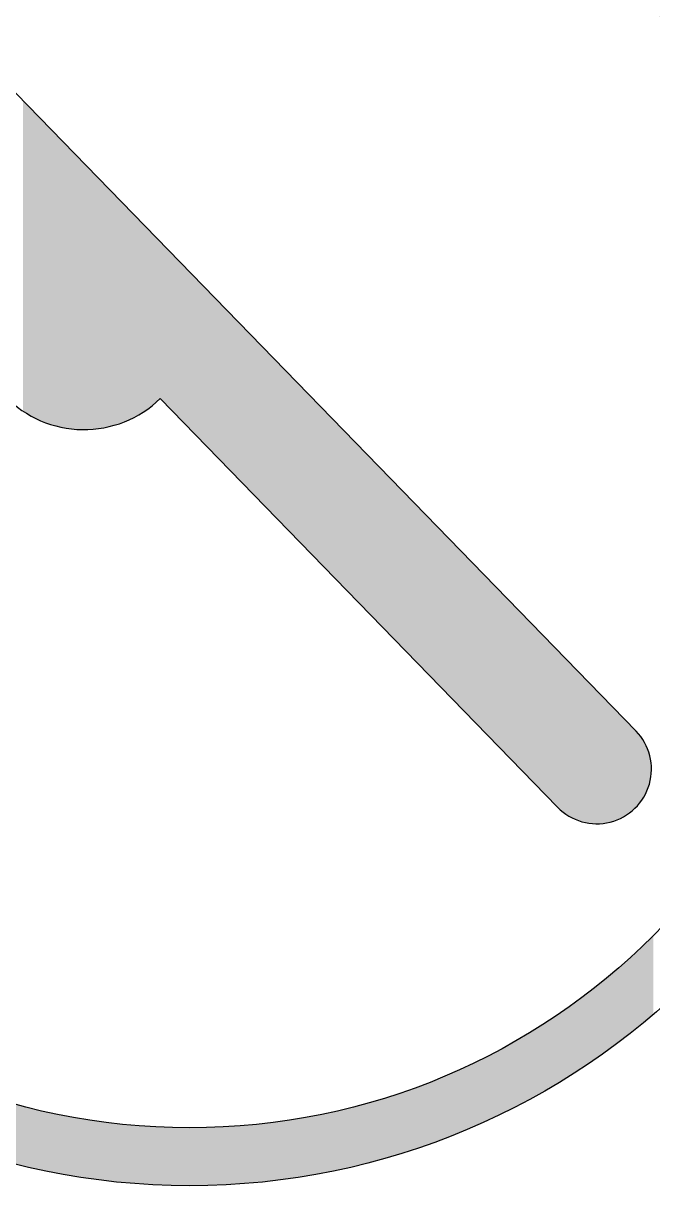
# Model space of a CAD drawing. Extents: x 39521 to 39941, y -9225 to -8631.
# Drawn here: x 39684.493 to 39685.145, y -9078.612 to -9077.386 of the extents above; entities that cross this region are included whole.
import ezdxf

# ---------------------------------------------------------------- set-up
doc = ezdxf.new("R2010")
doc.units = 0
doc.header["$LTSCALE"] = 7
doc.header["$MEASUREMENT"] = 0
doc.layers.add('D', color=2, linetype='CONTINUOUS')
doc.layers.add('DWG', color=7, linetype='CONTINUOUS')

msp = doc.modelspace()

# ---------------------------------------------------------------- linework, layer by layer
at = {"layer": 'D'}
msp.add_lwpolyline([(39684.4481, -9077.4214, 0.999975), (39684.2855, -9077.5795), (39684.4738, -9077.7731, 0.414214), (39684.6342, -9077.7753), (39685.0464, -9078.199, 1), (39685.1277, -9078.12), (39684.4481, -9077.4214)], format="xyb", dxfattribs=at)
for radius in [0.74, 0.68]:
    msp.add_circle((39684.6647, -9077.8515), radius, dxfattribs=at)
for points in [[(39684.494, -9077.7896), (39684.4918, -9077.4663), (39684.494, -9077.4686)], [(39684.4918, -9077.7881), (39684.4918, -9077.4663), (39684.494, -9077.7896)], [(39684.4964, -9077.791), (39684.494, -9077.4686), (39684.4964, -9077.471)], [(39684.494, -9077.7896), (39684.494, -9077.4686), (39684.4964, -9077.791)], [(39684.4987, -9077.7924), (39684.4964, -9077.471), (39684.4987, -9077.4735)], [(39684.4964, -9077.791), (39684.4964, -9077.471), (39684.4987, -9077.7924)], [(39684.5011, -9077.7938), (39684.4987, -9077.4735), (39684.5011, -9077.4759)], [(39684.4987, -9077.7924), (39684.4987, -9077.4735), (39684.5011, -9077.7938)], [(39684.5036, -9077.795), (39684.5011, -9077.4759), (39684.5036, -9077.4785)], [(39684.5011, -9077.7938), (39684.5011, -9077.4759), (39684.5036, -9077.795)], [(39684.5061, -9077.7963), (39684.5036, -9077.4785), (39684.5061, -9077.481)], [(39684.5036, -9077.795), (39684.5036, -9077.4785), (39684.5061, -9077.7963)], [(39684.5086, -9077.7975), (39684.5061, -9077.481), (39684.5086, -9077.4836)], [(39684.5061, -9077.7963), (39684.5061, -9077.481), (39684.5086, -9077.7975)], [(39684.5112, -9077.7986), (39684.5086, -9077.4836), (39684.5112, -9077.4863)], [(39684.5086, -9077.7975), (39684.5086, -9077.4836), (39684.5112, -9077.7986)], [(39684.5139, -9077.7997), (39684.5112, -9077.4863), (39684.5139, -9077.489)], [(39684.5112, -9077.7986), (39684.5112, -9077.4863), (39684.5139, -9077.7997)], [(39684.5165, -9077.8007), (39684.5139, -9077.489), (39684.5165, -9077.4917)], [(39684.5139, -9077.7997), (39684.5139, -9077.489), (39684.5165, -9077.8007)], [(39684.5192, -9077.8016), (39684.5165, -9077.4917), (39684.5192, -9077.4945)], [(39684.5165, -9077.8007), (39684.5165, -9077.4917), (39684.5192, -9077.8016)], [(39684.522, -9077.8025), (39684.5192, -9077.4945), (39684.522, -9077.4973)], [(39684.5192, -9077.8016), (39684.5192, -9077.4945), (39684.522, -9077.8025)], [(39684.5247, -9077.8033), (39684.522, -9077.4973), (39684.5247, -9077.5002)], [(39684.522, -9077.8025), (39684.522, -9077.4973), (39684.5247, -9077.8033)], [(39684.5275, -9077.804), (39684.5247, -9077.5002), (39684.5275, -9077.5031)], [(39684.5247, -9077.8033), (39684.5247, -9077.5002), (39684.5275, -9077.804)], [(39684.5303, -9077.8047), (39684.5275, -9077.5031), (39684.5303, -9077.506)], [(39684.5275, -9077.804), (39684.5275, -9077.5031), (39684.5303, -9077.8047)], [(39684.5332, -9077.8053), (39684.5303, -9077.506), (39684.5332, -9077.5089)], [(39684.5303, -9077.8047), (39684.5303, -9077.506), (39684.5332, -9077.8053)], [(39684.5361, -9077.8058), (39684.5332, -9077.5089), (39684.5361, -9077.5118)], [(39684.5332, -9077.8053), (39684.5332, -9077.5089), (39684.5361, -9077.8058)], [(39684.5389, -9077.8063), (39684.5361, -9077.5118), (39684.5389, -9077.5148)], [(39684.5361, -9077.8058), (39684.5361, -9077.5118), (39684.5389, -9077.8063)], [(39684.5418, -9077.8066), (39684.5389, -9077.5148), (39684.5418, -9077.5178)], [(39684.5389, -9077.8063), (39684.5389, -9077.5148), (39684.5418, -9077.8066)], [(39684.5448, -9077.807), (39684.5418, -9077.5178), (39684.5448, -9077.5208)], [(39684.5418, -9077.8066), (39684.5418, -9077.5178), (39684.5448, -9077.807)], [(39684.5477, -9077.8072), (39684.5448, -9077.5208), (39684.5477, -9077.5238)], [(39684.5448, -9077.807), (39684.5448, -9077.5208), (39684.5477, -9077.8072)], [(39684.5506, -9077.8073), (39684.5477, -9077.5238), (39684.5506, -9077.5268)], [(39684.5477, -9077.8072), (39684.5477, -9077.5238), (39684.5506, -9077.8073)], [(39684.5535, -9077.8074), (39684.5506, -9077.5268), (39684.5535, -9077.5298)], [(39684.5506, -9077.8073), (39684.5506, -9077.5268), (39684.5535, -9077.8074)], [(39684.5565, -9077.8074), (39684.5535, -9077.5298), (39684.5565, -9077.5328)], [(39684.5535, -9077.8074), (39684.5535, -9077.5298), (39684.5565, -9077.8074)], [(39684.5594, -9077.8073), (39684.5565, -9077.5328), (39684.5594, -9077.5358)], [(39684.5565, -9077.8074), (39684.5565, -9077.5328), (39684.5594, -9077.8073)], [(39684.5623, -9077.8072), (39684.5594, -9077.5358), (39684.5623, -9077.5388)], [(39684.5594, -9077.8073), (39684.5594, -9077.5358), (39684.5623, -9077.8072)], [(39684.5653, -9077.807), (39684.5623, -9077.5388), (39684.5653, -9077.5418)], [(39684.5623, -9077.8072), (39684.5623, -9077.5388), (39684.5653, -9077.807)], [(39684.5682, -9077.8067), (39684.5653, -9077.5418), (39684.5682, -9077.5448)], [(39684.5653, -9077.807), (39684.5653, -9077.5418), (39684.5682, -9077.8067)], [(39684.5711, -9077.8063), (39684.5682, -9077.5448), (39684.5711, -9077.5478)], [(39684.5682, -9077.8067), (39684.5682, -9077.5448), (39684.5711, -9077.8063)], [(39684.574, -9077.8058), (39684.5711, -9077.5478), (39684.574, -9077.5508)], [(39684.5711, -9077.8063), (39684.5711, -9077.5478), (39684.574, -9077.8058)], [(39684.5768, -9077.8053), (39684.574, -9077.5508), (39684.5768, -9077.5537)], [(39684.574, -9077.8058), (39684.574, -9077.5508), (39684.5768, -9077.8053)], [(39684.5797, -9077.8047), (39684.5768, -9077.5537), (39684.5797, -9077.5566)], [(39684.5768, -9077.8053), (39684.5768, -9077.5537), (39684.5797, -9077.8047)], [(39684.5825, -9077.8041), (39684.5797, -9077.5566), (39684.5825, -9077.5595)], [(39684.5797, -9077.8047), (39684.5797, -9077.5566), (39684.5825, -9077.8041)], [(39684.5853, -9077.8033), (39684.5825, -9077.5595), (39684.5853, -9077.5624)], [(39684.5825, -9077.8041), (39684.5825, -9077.5595), (39684.5853, -9077.8033)], [(39684.588, -9077.8025), (39684.5853, -9077.5624), (39684.588, -9077.5652)], [(39684.5853, -9077.8033), (39684.5853, -9077.5624), (39684.588, -9077.8025)], [(39684.5907, -9077.8017), (39684.588, -9077.5652), (39684.5907, -9077.568)], [(39684.588, -9077.8025), (39684.588, -9077.5652), (39684.5907, -9077.8017)], [(39684.5934, -9077.8007), (39684.5907, -9077.568), (39684.5934, -9077.5708)], [(39684.5907, -9077.8017), (39684.5907, -9077.568), (39684.5934, -9077.8007)], [(39684.5961, -9077.7998), (39684.5934, -9077.5708), (39684.5961, -9077.5735)], [(39684.5934, -9077.8007), (39684.5934, -9077.5708), (39684.5961, -9077.7998)], [(39684.5987, -9077.7987), (39684.5961, -9077.5735), (39684.5987, -9077.5762)], [(39684.5961, -9077.7998), (39684.5961, -9077.5735), (39684.5987, -9077.7987)], [(39684.6013, -9077.7976), (39684.5987, -9077.5762), (39684.6013, -9077.5789)], [(39684.5987, -9077.7987), (39684.5987, -9077.5762), (39684.6013, -9077.7976)], [(39684.6038, -9077.7964), (39684.6013, -9077.5789), (39684.6038, -9077.5815)], [(39684.6013, -9077.7976), (39684.6013, -9077.5789), (39684.6038, -9077.7964)], [(39684.6063, -9077.7952), (39684.6038, -9077.5815), (39684.6063, -9077.584)], [(39684.6038, -9077.7964), (39684.6038, -9077.5815), (39684.6063, -9077.7952)], [(39684.6088, -9077.7939), (39684.6063, -9077.584), (39684.6088, -9077.5866)], [(39684.6063, -9077.7952), (39684.6063, -9077.584), (39684.6088, -9077.7939)], [(39684.6112, -9077.7926), (39684.6088, -9077.5866), (39684.6112, -9077.589)], [(39684.6088, -9077.7939), (39684.6088, -9077.5866), (39684.6112, -9077.7926)], [(39684.6135, -9077.7912), (39684.6112, -9077.589), (39684.6135, -9077.5914)], [(39684.6112, -9077.7926), (39684.6112, -9077.589), (39684.6135, -9077.7912)], [(39684.6158, -9077.7898), (39684.6135, -9077.5914), (39684.6158, -9077.5938)], [(39684.6135, -9077.7912), (39684.6135, -9077.5914), (39684.6158, -9077.7898)], [(39684.6181, -9077.7883), (39684.6158, -9077.5938), (39684.6181, -9077.5961)], [(39684.6158, -9077.7898), (39684.6158, -9077.5938), (39684.6181, -9077.7883)], [(39684.6203, -9077.7868), (39684.6181, -9077.5961), (39684.6203, -9077.5984)], [(39684.6181, -9077.7883), (39684.6181, -9077.5961), (39684.6203, -9077.7868)], [(39684.6224, -9077.7853), (39684.6203, -9077.5984), (39684.6224, -9077.6006)], [(39684.6203, -9077.7868), (39684.6203, -9077.5984), (39684.6224, -9077.7853)], [(39684.6245, -9077.7837), (39684.6224, -9077.6006), (39684.6245, -9077.6027)], [(39684.6224, -9077.7853), (39684.6224, -9077.6006), (39684.6245, -9077.7837)], [(39684.6266, -9077.7821), (39684.6245, -9077.6027), (39684.6266, -9077.6048)], [(39684.6245, -9077.7837), (39684.6245, -9077.6027), (39684.6266, -9077.7821)], [(39684.6285, -9077.7804), (39684.6266, -9077.6048), (39684.6285, -9077.6069)], [(39684.6266, -9077.7821), (39684.6266, -9077.6048), (39684.6285, -9077.7804)], [(39684.6305, -9077.7787), (39684.6285, -9077.6069), (39684.6305, -9077.6089)], [(39684.6285, -9077.7804), (39684.6285, -9077.6069), (39684.6305, -9077.7787)], [(39684.6324, -9077.777), (39684.6305, -9077.6089), (39684.6324, -9077.6108)], [(39684.6305, -9077.7787), (39684.6305, -9077.6089), (39684.6324, -9077.777)], [(39684.6342, -9077.7753), (39684.6324, -9077.6108), (39684.6342, -9077.6127)], [(39684.6324, -9077.777), (39684.6324, -9077.6108), (39684.6342, -9077.7753)], [(39685.0464, -9078.199), (39684.6342, -9077.6127), (39685.0464, -9078.0364)], [(39684.6342, -9077.7753), (39684.6342, -9077.6127), (39685.0464, -9078.199)], [(39685.0473, -9078.1999), (39685.0464, -9078.0364), (39685.0473, -9078.0373)], [(39685.0464, -9078.199), (39685.0464, -9078.0364), (39685.0473, -9078.1999)], [(39685.0482, -9078.2008), (39685.0473, -9078.0373), (39685.0482, -9078.0383)], [(39685.0473, -9078.1999), (39685.0473, -9078.0373), (39685.0482, -9078.2008)], [(39685.0492, -9078.2017), (39685.0482, -9078.0383), (39685.0492, -9078.0392)], [(39685.0482, -9078.2008), (39685.0482, -9078.0383), (39685.0492, -9078.2017)], [(39685.0502, -9078.2025), (39685.0492, -9078.0392), (39685.0502, -9078.0402)], [(39685.0492, -9078.2017), (39685.0492, -9078.0392), (39685.0502, -9078.2025)], [(39685.0512, -9078.2034), (39685.0502, -9078.0402), (39685.0512, -9078.0413)], [(39685.0502, -9078.2025), (39685.0502, -9078.0402), (39685.0512, -9078.2034)], [(39685.0522, -9078.2042), (39685.0512, -9078.0413), (39685.0522, -9078.0423)], [(39685.0512, -9078.2034), (39685.0512, -9078.0413), (39685.0522, -9078.2042)], [(39685.0532, -9078.205), (39685.0522, -9078.0423), (39685.0532, -9078.0434)], [(39685.0522, -9078.2042), (39685.0522, -9078.0423), (39685.0532, -9078.205)], [(39685.0543, -9078.2058), (39685.0532, -9078.0434), (39685.0543, -9078.0445)], [(39685.0532, -9078.205), (39685.0532, -9078.0434), (39685.0543, -9078.2058)], [(39685.0554, -9078.2065), (39685.0543, -9078.0445), (39685.0554, -9078.0456)], [(39685.0543, -9078.2058), (39685.0543, -9078.0445), (39685.0554, -9078.2065)], [(39685.0565, -9078.2073), (39685.0554, -9078.0456), (39685.0565, -9078.0468)], [(39685.0554, -9078.2065), (39685.0554, -9078.0456), (39685.0565, -9078.2073)], [(39685.0577, -9078.208), (39685.0565, -9078.0468), (39685.0577, -9078.048)], [(39685.0565, -9078.2073), (39685.0565, -9078.0468), (39685.0577, -9078.208)], [(39685.0589, -9078.2087), (39685.0577, -9078.048), (39685.0589, -9078.0492)], [(39685.0577, -9078.208), (39685.0577, -9078.048), (39685.0589, -9078.2087)], [(39685.0601, -9078.2094), (39685.0589, -9078.0492), (39685.0601, -9078.0505)], [(39685.0589, -9078.2087), (39685.0589, -9078.0492), (39685.0601, -9078.2094)], [(39685.0613, -9078.21), (39685.0601, -9078.0505), (39685.0613, -9078.0517)], [(39685.0601, -9078.2094), (39685.0601, -9078.0505), (39685.0613, -9078.21)], [(39685.0626, -9078.2106), (39685.0613, -9078.0517), (39685.0626, -9078.053)], [(39685.0613, -9078.21), (39685.0613, -9078.0517), (39685.0626, -9078.2106)], [(39685.0638, -9078.2112), (39685.0626, -9078.053), (39685.0638, -9078.0543)], [(39685.0626, -9078.2106), (39685.0626, -9078.053), (39685.0638, -9078.2112)], [(39685.0651, -9078.2118), (39685.0638, -9078.0543), (39685.0651, -9078.0556)], [(39685.0638, -9078.2112), (39685.0638, -9078.0543), (39685.0651, -9078.2118)], [(39685.0665, -9078.2123), (39685.0651, -9078.0556), (39685.0665, -9078.057)], [(39685.0651, -9078.2118), (39685.0651, -9078.0556), (39685.0665, -9078.2123)], [(39685.0678, -9078.2128), (39685.0665, -9078.057), (39685.0678, -9078.0584)], [(39685.0665, -9078.2123), (39685.0665, -9078.057), (39685.0678, -9078.2128)], [(39685.0691, -9078.2133), (39685.0678, -9078.0584), (39685.0691, -9078.0598)], [(39685.0678, -9078.2128), (39685.0678, -9078.0584), (39685.0691, -9078.2133)], [(39685.0705, -9078.2137), (39685.0691, -9078.0598), (39685.0705, -9078.0612)], [(39685.0691, -9078.2133), (39685.0691, -9078.0598), (39685.0705, -9078.2137)], [(39685.0719, -9078.2141), (39685.0705, -9078.0612), (39685.0719, -9078.0626)], [(39685.0705, -9078.2137), (39685.0705, -9078.0612), (39685.0719, -9078.2141)], [(39685.0733, -9078.2145), (39685.0719, -9078.0626), (39685.0733, -9078.064)], [(39685.0719, -9078.2141), (39685.0719, -9078.0626), (39685.0733, -9078.2145)], [(39685.0747, -9078.2148), (39685.0733, -9078.064), (39685.0747, -9078.0655)], [(39685.0733, -9078.2145), (39685.0733, -9078.064), (39685.0747, -9078.2148)], [(39685.0761, -9078.2151), (39685.0747, -9078.0655), (39685.0761, -9078.0669)], [(39685.0747, -9078.2148), (39685.0747, -9078.0655), (39685.0761, -9078.2151)], [(39685.0776, -9078.2154), (39685.0761, -9078.0669), (39685.0776, -9078.0684)], [(39685.0761, -9078.2151), (39685.0761, -9078.0669), (39685.0776, -9078.2154)], [(39685.079, -9078.2156), (39685.0776, -9078.0684), (39685.079, -9078.0699)], [(39685.0776, -9078.2154), (39685.0776, -9078.0684), (39685.079, -9078.2156)], [(39685.0804, -9078.2158), (39685.079, -9078.0699), (39685.0804, -9078.0714)], [(39685.079, -9078.2156), (39685.079, -9078.0699), (39685.0804, -9078.2158)], [(39685.0819, -9078.216), (39685.0804, -9078.0714), (39685.0819, -9078.0729)], [(39685.0804, -9078.2158), (39685.0804, -9078.0714), (39685.0819, -9078.216)], [(39685.0834, -9078.2161), (39685.0819, -9078.0729), (39685.0834, -9078.0744)], [(39685.0819, -9078.216), (39685.0819, -9078.0729), (39685.0834, -9078.2161)], [(39685.0848, -9078.2162), (39685.0834, -9078.0744), (39685.0848, -9078.0759)], [(39685.0834, -9078.2161), (39685.0834, -9078.0744), (39685.0848, -9078.2162)], [(39685.0863, -9078.2162), (39685.0848, -9078.0759), (39685.0863, -9078.0774)], [(39685.0848, -9078.2162), (39685.0848, -9078.0759), (39685.0863, -9078.2162)], [(39685.0878, -9078.2162), (39685.0863, -9078.0774), (39685.0878, -9078.0789)], [(39685.0863, -9078.2162), (39685.0863, -9078.0774), (39685.0878, -9078.2162)], [(39685.0892, -9078.2162), (39685.0878, -9078.0789), (39685.0892, -9078.0804)], [(39685.0878, -9078.2162), (39685.0878, -9078.0789), (39685.0892, -9078.2162)], [(39685.0907, -9078.2161), (39685.0892, -9078.0804), (39685.0907, -9078.0819)], [(39685.0892, -9078.2162), (39685.0892, -9078.0804), (39685.0907, -9078.2161)], [(39685.0922, -9078.216), (39685.0907, -9078.0819), (39685.0922, -9078.0834)], [(39685.0907, -9078.2161), (39685.0907, -9078.0819), (39685.0922, -9078.216)], [(39685.0936, -9078.2158), (39685.0922, -9078.0834), (39685.0936, -9078.0849)], [(39685.0922, -9078.216), (39685.0922, -9078.0834), (39685.0936, -9078.2158)], [(39685.0951, -9078.2156), (39685.0936, -9078.0849), (39685.0951, -9078.0864)], [(39685.0936, -9078.2158), (39685.0936, -9078.0849), (39685.0951, -9078.2156)], [(39685.0965, -9078.2154), (39685.0951, -9078.0864), (39685.0965, -9078.0879)], [(39685.0951, -9078.2156), (39685.0951, -9078.0864), (39685.0965, -9078.2154)], [(39685.0979, -9078.2152), (39685.0965, -9078.0879), (39685.0979, -9078.0893)], [(39685.0965, -9078.2154), (39685.0965, -9078.0879), (39685.0979, -9078.2152)], [(39685.0994, -9078.2149), (39685.0979, -9078.0893), (39685.0994, -9078.0908)], [(39685.0979, -9078.2152), (39685.0979, -9078.0893), (39685.0994, -9078.2149)], [(39685.1008, -9078.2145), (39685.0994, -9078.0908), (39685.1008, -9078.0923)], [(39685.0994, -9078.2149), (39685.0994, -9078.0908), (39685.1008, -9078.2145)], [(39685.1022, -9078.2142), (39685.1008, -9078.0923), (39685.1022, -9078.0937)], [(39685.1008, -9078.2145), (39685.1008, -9078.0923), (39685.1022, -9078.2142)], [(39685.1035, -9078.2138), (39685.1022, -9078.0937), (39685.1035, -9078.0951)], [(39685.1022, -9078.2142), (39685.1022, -9078.0937), (39685.1035, -9078.2138)], [(39685.1049, -9078.2133), (39685.1035, -9078.0951), (39685.1049, -9078.0965)], [(39685.1035, -9078.2138), (39685.1035, -9078.0951), (39685.1049, -9078.2133)], [(39685.1062, -9078.2129), (39685.1049, -9078.0965), (39685.1062, -9078.0979)], [(39685.1049, -9078.2133), (39685.1049, -9078.0965), (39685.1062, -9078.2129)], [(39685.1076, -9078.2124), (39685.1062, -9078.0979), (39685.1076, -9078.0993)], [(39685.1062, -9078.2129), (39685.1062, -9078.0979), (39685.1076, -9078.2124)], [(39685.1089, -9078.2118), (39685.1076, -9078.0993), (39685.1089, -9078.1006)], [(39685.1076, -9078.2124), (39685.1076, -9078.0993), (39685.1089, -9078.2118)], [(39685.1102, -9078.2113), (39685.1089, -9078.1006), (39685.1102, -9078.1019)], [(39685.1089, -9078.2118), (39685.1089, -9078.1006), (39685.1102, -9078.2113)], [(39685.1114, -9078.2107), (39685.1102, -9078.1019), (39685.1114, -9078.1032)], [(39685.1102, -9078.2113), (39685.1102, -9078.1019), (39685.1114, -9078.2107)], [(39685.1127, -9078.2101), (39685.1114, -9078.1032), (39685.1127, -9078.1045)], [(39685.1114, -9078.2107), (39685.1114, -9078.1032), (39685.1127, -9078.2101)], [(39685.1139, -9078.2095), (39685.1127, -9078.1045), (39685.1139, -9078.1058)], [(39685.1127, -9078.2101), (39685.1127, -9078.1045), (39685.1139, -9078.2095)], [(39685.1151, -9078.2088), (39685.1139, -9078.1058), (39685.1151, -9078.107)], [(39685.1139, -9078.2095), (39685.1139, -9078.1058), (39685.1151, -9078.2088)], [(39685.1163, -9078.2081), (39685.1151, -9078.107), (39685.1163, -9078.1082)], [(39685.1151, -9078.2088), (39685.1151, -9078.107), (39685.1163, -9078.2081)], [(39685.1174, -9078.2074), (39685.1163, -9078.1082), (39685.1174, -9078.1094)], [(39685.1163, -9078.2081), (39685.1163, -9078.1082), (39685.1174, -9078.2074)], [(39685.1186, -9078.2067), (39685.1174, -9078.1094), (39685.1186, -9078.1106)], [(39685.1174, -9078.2074), (39685.1174, -9078.1094), (39685.1186, -9078.2067)], [(39685.1197, -9078.2059), (39685.1186, -9078.1106), (39685.1197, -9078.1117)], [(39685.1186, -9078.2067), (39685.1186, -9078.1106), (39685.1197, -9078.2059)], [(39685.1207, -9078.2051), (39685.1197, -9078.1117), (39685.1207, -9078.1128)], [(39685.1197, -9078.2059), (39685.1197, -9078.1117), (39685.1207, -9078.2051)], [(39685.1218, -9078.2043), (39685.1207, -9078.1128), (39685.1218, -9078.1139)], [(39685.1207, -9078.2051), (39685.1207, -9078.1128), (39685.1218, -9078.2043)], [(39685.1228, -9078.2035), (39685.1218, -9078.1139), (39685.1228, -9078.1149)], [(39685.1218, -9078.2043), (39685.1218, -9078.1139), (39685.1228, -9078.2035)], [(39685.1238, -9078.2027), (39685.1228, -9078.1149), (39685.1238, -9078.1159)], [(39685.1228, -9078.2035), (39685.1228, -9078.1149), (39685.1238, -9078.2027)], [(39685.1248, -9078.2019), (39685.1238, -9078.1159), (39685.1248, -9078.1169)], [(39685.1238, -9078.2027), (39685.1238, -9078.1159), (39685.1248, -9078.2019)], [(39685.1257, -9078.201), (39685.1248, -9078.1169), (39685.1257, -9078.1179)], [(39685.1248, -9078.2019), (39685.1248, -9078.1169), (39685.1257, -9078.201)], [(39685.1266, -9078.2001), (39685.1257, -9078.1179), (39685.1266, -9078.1188)], [(39685.1257, -9078.201), (39685.1257, -9078.1179), (39685.1266, -9078.2001)], [(39685.1275, -9078.1993), (39685.1266, -9078.1188), (39685.1275, -9078.1197)], [(39685.1266, -9078.2001), (39685.1266, -9078.1188), (39685.1275, -9078.1993)], [(39685.1277, -9078.199), (39685.1275, -9078.1197), (39685.1277, -9078.12)], [(39685.1275, -9078.1993), (39685.1275, -9078.1197), (39685.1277, -9078.199)], [(39685.1284, -9078.1983), (39685.1277, -9078.12), (39685.1284, -9078.1207)], [(39685.1277, -9078.199), (39685.1277, -9078.12), (39685.1284, -9078.1983)], [(39685.1286, -9078.1981), (39685.1284, -9078.1207), (39685.1286, -9078.1209)], [(39685.1284, -9078.1983), (39685.1284, -9078.1207), (39685.1286, -9078.1981)], [(39685.1293, -9078.1974), (39685.1286, -9078.1209), (39685.1293, -9078.1216)], [(39685.1286, -9078.1981), (39685.1286, -9078.1209), (39685.1293, -9078.1974)], [(39685.1294, -9078.1972), (39685.1293, -9078.1216), (39685.1294, -9078.1218)], [(39685.1293, -9078.1974), (39685.1293, -9078.1216), (39685.1294, -9078.1972)], [(39685.1301, -9078.1964), (39685.1294, -9078.1218), (39685.1301, -9078.1226)], [(39685.1294, -9078.1972), (39685.1294, -9078.1218), (39685.1301, -9078.1964)], [(39685.1303, -9078.1962), (39685.1301, -9078.1226), (39685.1303, -9078.1228)], [(39685.1301, -9078.1964), (39685.1301, -9078.1226), (39685.1303, -9078.1962)], [(39685.1309, -9078.1954), (39685.1303, -9078.1228), (39685.1309, -9078.1236)], [(39685.1303, -9078.1962), (39685.1303, -9078.1228), (39685.1309, -9078.1954)], [(39685.1311, -9078.1952), (39685.1309, -9078.1236), (39685.1311, -9078.1238)], [(39685.1309, -9078.1954), (39685.1309, -9078.1236), (39685.1311, -9078.1952)], [(39685.1318, -9078.1944), (39685.1311, -9078.1238), (39685.1318, -9078.1246)], [(39685.1311, -9078.1952), (39685.1311, -9078.1238), (39685.1318, -9078.1944)], [(39685.1319, -9078.1942), (39685.1318, -9078.1246), (39685.1319, -9078.1248)], [(39685.1318, -9078.1944), (39685.1318, -9078.1246), (39685.1319, -9078.1942)], [(39685.1326, -9078.1933), (39685.1319, -9078.1248), (39685.1326, -9078.1257)], [(39685.1319, -9078.1942), (39685.1319, -9078.1248), (39685.1326, -9078.1933)], [(39685.1327, -9078.1932), (39685.1326, -9078.1257), (39685.1327, -9078.1258)], [(39685.1326, -9078.1933), (39685.1326, -9078.1257), (39685.1327, -9078.1932)], [(39685.1334, -9078.1923), (39685.1327, -9078.1258), (39685.1334, -9078.1267)], [(39685.1327, -9078.1932), (39685.1327, -9078.1258), (39685.1334, -9078.1923)], [(39685.1335, -9078.1921), (39685.1334, -9078.1267), (39685.1335, -9078.1269)], [(39685.1334, -9078.1923), (39685.1334, -9078.1267), (39685.1335, -9078.1921)], [(39685.1341, -9078.1912), (39685.1335, -9078.1269), (39685.1341, -9078.1278)], [(39685.1335, -9078.1921), (39685.1335, -9078.1269), (39685.1341, -9078.1912)], [(39685.1342, -9078.191), (39685.1341, -9078.1278), (39685.1342, -9078.128)], [(39685.1341, -9078.1912), (39685.1341, -9078.1278), (39685.1342, -9078.191)], [(39685.1349, -9078.19), (39685.1342, -9078.128), (39685.1349, -9078.129)], [(39685.1342, -9078.191), (39685.1342, -9078.128), (39685.1349, -9078.19)], [(39685.135, -9078.1899), (39685.1349, -9078.129), (39685.135, -9078.1291)], [(39685.1349, -9078.19), (39685.1349, -9078.129), (39685.135, -9078.1899)], [(39685.1356, -9078.1889), (39685.135, -9078.1291), (39685.1356, -9078.1301)], [(39685.135, -9078.1899), (39685.135, -9078.1291), (39685.1356, -9078.1889)], [(39685.1357, -9078.1887), (39685.1356, -9078.1301), (39685.1357, -9078.1303)], [(39685.1356, -9078.1889), (39685.1356, -9078.1301), (39685.1357, -9078.1887)], [(39685.1363, -9078.1877), (39685.1357, -9078.1303), (39685.1363, -9078.1313)], [(39685.1357, -9078.1887), (39685.1357, -9078.1303), (39685.1363, -9078.1877)], [(39685.1364, -9078.1875), (39685.1363, -9078.1313), (39685.1364, -9078.1315)], [(39685.1363, -9078.1877), (39685.1363, -9078.1313), (39685.1364, -9078.1875)], [(39685.1369, -9078.1865), (39685.1364, -9078.1315), (39685.1369, -9078.1325)], [(39685.1364, -9078.1875), (39685.1364, -9078.1315), (39685.1369, -9078.1865)], [(39685.137, -9078.1863), (39685.1369, -9078.1325), (39685.137, -9078.1327)], [(39685.1369, -9078.1865), (39685.1369, -9078.1325), (39685.137, -9078.1863)], [(39685.1376, -9078.1853), (39685.137, -9078.1327), (39685.1376, -9078.1337)], [(39685.137, -9078.1863), (39685.137, -9078.1327), (39685.1376, -9078.1853)], [(39685.1377, -9078.1851), (39685.1376, -9078.1337), (39685.1377, -9078.1339)], [(39685.1376, -9078.1853), (39685.1376, -9078.1337), (39685.1377, -9078.1851)], [(39685.1382, -9078.184), (39685.1377, -9078.1339), (39685.1382, -9078.135)], [(39685.1377, -9078.1851), (39685.1377, -9078.1339), (39685.1382, -9078.184)], [(39685.1383, -9078.1839), (39685.1382, -9078.135), (39685.1383, -9078.1351)], [(39685.1382, -9078.184), (39685.1382, -9078.135), (39685.1383, -9078.1839)], [(39685.1388, -9078.1827), (39685.1383, -9078.1351), (39685.1388, -9078.1363)], [(39685.1383, -9078.1839), (39685.1383, -9078.1351), (39685.1388, -9078.1827)], [(39685.1389, -9078.1826), (39685.1388, -9078.1363), (39685.1389, -9078.1364)], [(39685.1388, -9078.1827), (39685.1388, -9078.1363), (39685.1389, -9078.1826)], [(39685.1394, -9078.1814), (39685.1389, -9078.1364), (39685.1394, -9078.1376)], [(39685.1389, -9078.1826), (39685.1389, -9078.1364), (39685.1394, -9078.1814)], [(39685.1394, -9078.1813), (39685.1394, -9078.1376), (39685.1394, -9078.1377)], [(39685.1394, -9078.1814), (39685.1394, -9078.1376), (39685.1394, -9078.1813)], [(39685.1399, -9078.1801), (39685.1394, -9078.1377), (39685.1399, -9078.1389)], [(39685.1394, -9078.1813), (39685.1394, -9078.1377), (39685.1399, -9078.1801)], [(39685.1399, -9078.18), (39685.1399, -9078.1389), (39685.1399, -9078.139)], [(39685.1399, -9078.1801), (39685.1399, -9078.1389), (39685.1399, -9078.18)], [(39685.1404, -9078.1788), (39685.1399, -9078.139), (39685.1404, -9078.1402)], [(39685.1399, -9078.18), (39685.1399, -9078.139), (39685.1404, -9078.1788)], [(39685.1404, -9078.1787), (39685.1404, -9078.1402), (39685.1404, -9078.1403)], [(39685.1404, -9078.1788), (39685.1404, -9078.1402), (39685.1404, -9078.1787)], [(39685.1409, -9078.1774), (39685.1404, -9078.1403), (39685.1409, -9078.1416)], [(39685.1404, -9078.1787), (39685.1404, -9078.1403), (39685.1409, -9078.1774)], [(39685.1409, -9078.1773), (39685.1409, -9078.1416), (39685.1409, -9078.1417)], [(39685.1409, -9078.1774), (39685.1409, -9078.1416), (39685.1409, -9078.1773)], [(39685.1413, -9078.1761), (39685.1409, -9078.1417), (39685.1413, -9078.1429)], [(39685.1409, -9078.1773), (39685.1409, -9078.1417), (39685.1413, -9078.1761)], [(39685.1413, -9078.176), (39685.1413, -9078.1429), (39685.1413, -9078.143)], [(39685.1413, -9078.1761), (39685.1413, -9078.1429), (39685.1413, -9078.176)], [(39685.1417, -9078.1747), (39685.1413, -9078.143), (39685.1417, -9078.1443)], [(39685.1413, -9078.176), (39685.1413, -9078.143), (39685.1417, -9078.1747)], [(39685.1417, -9078.1746), (39685.1417, -9078.1443), (39685.1417, -9078.1444)], [(39685.1417, -9078.1747), (39685.1417, -9078.1443), (39685.1417, -9078.1746)], [(39685.1421, -9078.1733), (39685.1417, -9078.1444), (39685.1421, -9078.1457)], [(39685.1417, -9078.1746), (39685.1417, -9078.1444), (39685.1421, -9078.1733)], [(39685.1421, -9078.1732), (39685.1421, -9078.1457), (39685.1421, -9078.1458)], [(39685.1421, -9078.1733), (39685.1421, -9078.1457), (39685.1421, -9078.1732)], [(39685.1424, -9078.1719), (39685.1421, -9078.1458), (39685.1424, -9078.1471)], [(39685.1421, -9078.1732), (39685.1421, -9078.1458), (39685.1424, -9078.1719)], [(39685.1424, -9078.1718), (39685.1424, -9078.1471), (39685.1424, -9078.1472)], [(39685.1424, -9078.1719), (39685.1424, -9078.1471), (39685.1424, -9078.1718)], [(39685.1427, -9078.1705), (39685.1424, -9078.1472), (39685.1427, -9078.1486)], [(39685.1424, -9078.1718), (39685.1424, -9078.1472), (39685.1427, -9078.1705)], [(39685.143, -9078.169), (39685.1427, -9078.1486), (39685.143, -9078.15)], [(39685.1427, -9078.1704), (39685.1427, -9078.1486), (39685.143, -9078.169)], [(39685.1427, -9078.1704), (39685.1427, -9078.1486), (39685.1427, -9078.1486)], [(39685.1427, -9078.1705), (39685.1427, -9078.1486), (39685.1427, -9078.1704)], [(39685.143, -9078.1689), (39685.143, -9078.15), (39685.143, -9078.1501)], [(39685.143, -9078.169), (39685.143, -9078.15), (39685.143, -9078.1689)], [(39685.1432, -9078.1676), (39685.143, -9078.1501), (39685.1432, -9078.1514)], [(39685.143, -9078.1689), (39685.143, -9078.1501), (39685.1432, -9078.1676)], [(39685.1432, -9078.1675), (39685.1432, -9078.1514), (39685.1432, -9078.1515)], [(39685.1432, -9078.1676), (39685.1432, -9078.1514), (39685.1432, -9078.1675)], [(39685.1434, -9078.1661), (39685.1432, -9078.1515), (39685.1434, -9078.1529)], [(39685.1432, -9078.1675), (39685.1432, -9078.1515), (39685.1434, -9078.1661)], [(39685.1434, -9078.166), (39685.1434, -9078.1529), (39685.1434, -9078.153)], [(39685.1434, -9078.1661), (39685.1434, -9078.1529), (39685.1434, -9078.166)], [(39685.1435, -9078.1647), (39685.1434, -9078.153), (39685.1435, -9078.1543)], [(39685.1434, -9078.166), (39685.1434, -9078.153), (39685.1435, -9078.1647)], [(39685.1436, -9078.1646), (39685.1435, -9078.1543), (39685.1436, -9078.1544)], [(39685.1435, -9078.1647), (39685.1435, -9078.1543), (39685.1436, -9078.1646)], [(39685.1437, -9078.1632), (39685.1436, -9078.1544), (39685.1437, -9078.1558)], [(39685.1436, -9078.1646), (39685.1436, -9078.1544), (39685.1437, -9078.1632)], [(39685.1437, -9078.1631), (39685.1437, -9078.1558), (39685.1437, -9078.1559)], [(39685.1437, -9078.1632), (39685.1437, -9078.1558), (39685.1437, -9078.1631)], [(39685.1437, -9078.1617), (39685.1437, -9078.1559), (39685.1437, -9078.1573)], [(39685.1437, -9078.1631), (39685.1437, -9078.1559), (39685.1437, -9078.1617)], [(39685.1438, -9078.1603), (39685.1437, -9078.1573), (39685.1438, -9078.1588)], [(39685.1437, -9078.1616), (39685.1437, -9078.1573), (39685.1438, -9078.1603)], [(39685.1437, -9078.1616), (39685.1437, -9078.1573), (39685.1437, -9078.1573)], [(39685.1437, -9078.1617), (39685.1437, -9078.1573), (39685.1437, -9078.1616)], [(39685.1438, -9078.1603), (39685.1438, -9078.1588), (39685.1438, -9078.1588)], [(39685.1455, -9078.414), (39685.1329, -9078.3446), (39685.1455, -9078.3323)], [(39685.1311, -9078.426), (39685.12, -9078.3565), (39685.1311, -9078.3463)], [(39685.1329, -9078.4245), (39685.1311, -9078.3463), (39685.1329, -9078.3446)], [(39685.1311, -9078.426), (39685.1311, -9078.3463), (39685.1329, -9078.4245)], [(39685.1329, -9078.4245), (39685.1329, -9078.3446), (39685.1455, -9078.414)], [(39685.1161, -9078.4378), (39685.1068, -9078.3682), (39685.1161, -9078.3599)], [(39685.12, -9078.4348), (39685.1161, -9078.3599), (39685.12, -9078.3565)], [(39685.1161, -9078.4378), (39685.1161, -9078.3599), (39685.12, -9078.4348)], [(39685.12, -9078.4348), (39685.12, -9078.3565), (39685.1311, -9078.426)], [(39685.1009, -9078.4493), (39685.0933, -9078.3794), (39685.1009, -9078.3731)], [(39685.1068, -9078.4448), (39685.1009, -9078.3731), (39685.1068, -9078.3682)], [(39685.1009, -9078.4493), (39685.1009, -9078.3731), (39685.1068, -9078.4448)], [(39685.1068, -9078.4448), (39685.1068, -9078.3682), (39685.1161, -9078.4378)], [(39685.0795, -9078.4642), (39685.0696, -9078.3977), (39685.0795, -9078.3903)], [(39685.0854, -9078.4603), (39685.0795, -9078.3903), (39685.0854, -9078.3857)], [(39685.0795, -9078.4642), (39685.0795, -9078.3903), (39685.0854, -9078.4603)], [(39685.0933, -9078.4546), (39685.0854, -9078.3857), (39685.0933, -9078.3794)], [(39685.0854, -9078.4603), (39685.0854, -9078.3857), (39685.0933, -9078.4546)], [(39685.0933, -9078.4546), (39685.0933, -9078.3794), (39685.1009, -9078.4493)], [(39685.0655, -9078.4735), (39685.0536, -9078.4092), (39685.0655, -9078.4008)], [(39685.0696, -9078.4709), (39685.0655, -9078.4008), (39685.0696, -9078.3977)], [(39685.0655, -9078.4735), (39685.0655, -9078.4008), (39685.0696, -9078.4709)], [(39685.0696, -9078.4709), (39685.0696, -9078.3977), (39685.0795, -9078.4642)], [(39685.0513, -9078.4824), (39685.0375, -9078.4202), (39685.0513, -9078.4109)], [(39685.0536, -9078.481), (39685.0513, -9078.4109), (39685.0536, -9078.4092)], [(39685.0513, -9078.4824), (39685.0513, -9078.4109), (39685.0536, -9078.481)], [(39685.0536, -9078.481), (39685.0536, -9078.4092), (39685.0655, -9078.4735)], [(39685.0368, -9078.4911), (39685.0221, -9078.43), (39685.0368, -9078.4206)], [(39685.0375, -9078.4907), (39685.0368, -9078.4206), (39685.0375, -9078.4202)], [(39685.0368, -9078.4911), (39685.0368, -9078.4206), (39685.0375, -9078.4907)], [(39685.0375, -9078.4907), (39685.0375, -9078.4202), (39685.0513, -9078.4824)], [(39685.0072, -9078.5074), (39685.0046, -9078.4404), (39685.0072, -9078.4389)], [(39685.0211, -9078.5), (39685.0072, -9078.4389), (39685.0211, -9078.4306)], [(39685.0072, -9078.5074), (39685.0072, -9078.4389), (39685.0211, -9078.5)], [(39685.0221, -9078.4994), (39685.0211, -9078.4306), (39685.0221, -9078.43)], [(39685.0211, -9078.5), (39685.0211, -9078.4306), (39685.0221, -9078.4994)], [(39685.0221, -9078.4994), (39685.0221, -9078.43), (39685.0368, -9078.4911)], [(39684.9879, -9078.5172), (39684.977, -9078.4555), (39684.9879, -9078.4497)], [(39684.9922, -9078.515), (39684.9879, -9078.4497), (39684.9922, -9078.4474)], [(39684.9879, -9078.5172), (39684.9879, -9078.4497), (39684.9922, -9078.515)], [(39685.0046, -9078.5088), (39684.9922, -9078.4474), (39685.0046, -9078.4404)], [(39684.9922, -9078.515), (39684.9922, -9078.4474), (39685.0046, -9078.5088)], [(39685.0046, -9078.5088), (39685.0046, -9078.4404), (39685.0072, -9078.5074)], [(39684.9617, -9078.5292), (39684.9541, -9078.4668), (39684.9617, -9078.4632)], [(39684.9711, -9078.5251), (39684.9617, -9078.4632), (39684.9711, -9078.4585)], [(39684.9617, -9078.5292), (39684.9617, -9078.4632), (39684.9711, -9078.5251)], [(39684.977, -9078.5223), (39684.9711, -9078.4585), (39684.977, -9078.4555)], [(39684.9711, -9078.5251), (39684.9711, -9078.4585), (39684.977, -9078.5223)], [(39684.977, -9078.5223), (39684.977, -9078.4555), (39684.9879, -9078.5172)], [(39684.9371, -9078.5395), (39684.9306, -9078.4773), (39684.9371, -9078.4745)], [(39684.9462, -9078.5358), (39684.9371, -9078.4745), (39684.9462, -9078.4705)], [(39684.9371, -9078.5395), (39684.9371, -9078.4745), (39684.9462, -9078.5358)], [(39684.9541, -9078.5325), (39684.9462, -9078.4705), (39684.9541, -9078.4668)], [(39684.9462, -9078.5358), (39684.9462, -9078.4705), (39684.9541, -9078.5325)], [(39684.9541, -9078.5325), (39684.9541, -9078.4668), (39684.9617, -9078.5292)], [(39684.9028, -9078.5521), (39684.8993, -9078.4897), (39684.9028, -9078.4884)], [(39684.915, -9078.5478), (39684.9028, -9078.4884), (39684.915, -9078.4837)], [(39684.9028, -9078.5521), (39684.9028, -9078.4884), (39684.915, -9078.5478)], [(39684.92, -9078.5461), (39684.915, -9078.4837), (39684.92, -9078.4817)], [(39684.915, -9078.5478), (39684.915, -9078.4837), (39684.92, -9078.5461)], [(39684.9306, -9078.542), (39684.92, -9078.4817), (39684.9306, -9078.4773)], [(39684.92, -9078.5461), (39684.92, -9078.4817), (39684.9306, -9078.542)], [(39684.9306, -9078.542), (39684.9306, -9078.4773), (39684.9371, -9078.5395)], [(39684.8676, -9078.5631), (39684.8518, -9078.5052), (39684.8676, -9078.5005)], [(39684.8683, -9078.5629), (39684.8676, -9078.5005), (39684.8683, -9078.5003)], [(39684.8676, -9078.5631), (39684.8676, -9078.5005), (39684.8683, -9078.5629)], [(39684.8835, -9078.5584), (39684.8683, -9078.5003), (39684.8835, -9078.4953)], [(39684.8683, -9078.5629), (39684.8683, -9078.5003), (39684.8835, -9078.5584)], [(39684.8856, -9078.5577), (39684.8835, -9078.4953), (39684.8856, -9078.4946)], [(39684.8835, -9078.5584), (39684.8835, -9078.4953), (39684.8856, -9078.5577)], [(39684.8993, -9078.5533), (39684.8856, -9078.4946), (39684.8993, -9078.4897)], [(39684.8856, -9078.5577), (39684.8856, -9078.4946), (39684.8993, -9078.5533)], [(39684.8993, -9078.5533), (39684.8993, -9078.4897), (39684.9028, -9078.5521)], [(39684.4934, -9078.5714), (39684.4783, -9078.5054), (39684.4934, -9078.5096)], [(39684.4783, -9078.5676), (39684.4783, -9078.5054), (39684.4934, -9078.5714)], [(39684.4956, -9078.5719), (39684.4934, -9078.5096), (39684.4956, -9078.5101)], [(39684.4934, -9078.5714), (39684.4934, -9078.5096), (39684.4956, -9078.5719)], [(39684.5093, -9078.5749), (39684.4956, -9078.5101), (39684.5093, -9078.5135)], [(39684.4956, -9078.5719), (39684.4956, -9078.5101), (39684.5093, -9078.5749)], [(39684.5128, -9078.5757), (39684.5093, -9078.5135), (39684.5128, -9078.5143)], [(39684.5093, -9078.5749), (39684.5093, -9078.5135), (39684.5128, -9078.5757)], [(39684.8201, -9078.5749), (39684.8165, -9078.5143), (39684.8201, -9078.5135)], [(39684.8338, -9078.5719), (39684.8201, -9078.5135), (39684.8338, -9078.5101)], [(39684.8201, -9078.5749), (39684.8201, -9078.5135), (39684.8338, -9078.5719)], [(39684.8359, -9078.5714), (39684.8338, -9078.5101), (39684.8359, -9078.5096)], [(39684.8338, -9078.5719), (39684.8338, -9078.5101), (39684.8359, -9078.5714)], [(39684.851, -9078.5676), (39684.8359, -9078.5096), (39684.851, -9078.5054)], [(39684.8359, -9078.5714), (39684.8359, -9078.5096), (39684.851, -9078.5676)], [(39684.8518, -9078.5674), (39684.851, -9078.5054), (39684.8518, -9078.5052)], [(39684.851, -9078.5676), (39684.851, -9078.5054), (39684.8518, -9078.5674)], [(39684.8518, -9078.5674), (39684.8518, -9078.5052), (39684.8676, -9078.5631)], [(39684.5251, -9078.5782), (39684.5128, -9078.5143), (39684.5251, -9078.517)], [(39684.5128, -9078.5757), (39684.5128, -9078.5143), (39684.5251, -9078.5782)], [(39684.53, -9078.5791), (39684.5251, -9078.517), (39684.53, -9078.518)], [(39684.5251, -9078.5782), (39684.5251, -9078.517), (39684.53, -9078.5791)], [(39684.541, -9078.581), (39684.53, -9078.518), (39684.541, -9078.5201)], [(39684.53, -9078.5791), (39684.53, -9078.518), (39684.541, -9078.581)], [(39684.5472, -9078.5821), (39684.541, -9078.5201), (39684.5472, -9078.5212)], [(39684.541, -9078.581), (39684.541, -9078.5201), (39684.5472, -9078.5821)], [(39684.5567, -9078.5835), (39684.5472, -9078.5212), (39684.5567, -9078.5229)], [(39684.5472, -9078.5821), (39684.5472, -9078.5212), (39684.5567, -9078.5835)], [(39684.5643, -9078.5846), (39684.5567, -9078.5229), (39684.5643, -9078.524)], [(39684.5567, -9078.5835), (39684.5567, -9078.5229), (39684.5643, -9078.5846)], [(39684.5724, -9078.5857), (39684.5643, -9078.524), (39684.5724, -9078.5252)], [(39684.5643, -9078.5846), (39684.5643, -9078.524), (39684.5724, -9078.5857)], [(39684.5813, -9078.5868), (39684.5724, -9078.5252), (39684.5813, -9078.5263)], [(39684.5724, -9078.5857), (39684.5724, -9078.5252), (39684.5813, -9078.5868)], [(39684.757, -9078.5857), (39684.7481, -9078.5263), (39684.757, -9078.5252)], [(39684.7651, -9078.5846), (39684.757, -9078.5252), (39684.7651, -9078.524)], [(39684.757, -9078.5857), (39684.757, -9078.5252), (39684.7651, -9078.5846)], [(39684.7727, -9078.5835), (39684.7651, -9078.524), (39684.7727, -9078.5229)], [(39684.7651, -9078.5846), (39684.7651, -9078.524), (39684.7727, -9078.5835)], [(39684.7822, -9078.5821), (39684.7727, -9078.5229), (39684.7822, -9078.5212)], [(39684.7727, -9078.5835), (39684.7727, -9078.5229), (39684.7822, -9078.5821)], [(39684.7884, -9078.581), (39684.7822, -9078.5212), (39684.7884, -9078.5201)], [(39684.7822, -9078.5821), (39684.7822, -9078.5212), (39684.7884, -9078.581)], [(39684.7993, -9078.5791), (39684.7884, -9078.5201), (39684.7993, -9078.518)], [(39684.7884, -9078.581), (39684.7884, -9078.5201), (39684.7993, -9078.5791)], [(39684.8042, -9078.5782), (39684.7993, -9078.518), (39684.8042, -9078.517)], [(39684.7993, -9078.5791), (39684.7993, -9078.518), (39684.8042, -9078.5782)], [(39684.8165, -9078.5757), (39684.8042, -9078.517), (39684.8165, -9078.5143)], [(39684.8042, -9078.5782), (39684.8042, -9078.517), (39684.8165, -9078.5757)], [(39684.8165, -9078.5757), (39684.8165, -9078.5143), (39684.8201, -9078.5749)], [(39684.588, -9078.5875), (39684.5813, -9078.5263), (39684.588, -9078.5271)], [(39684.5813, -9078.5868), (39684.5813, -9078.5263), (39684.588, -9078.5875)], [(39684.5982, -9078.5885), (39684.588, -9078.5271), (39684.5982, -9078.5282)], [(39684.588, -9078.5875), (39684.588, -9078.5271), (39684.5982, -9078.5885)], [(39684.6036, -9078.5889), (39684.5982, -9078.5282), (39684.6036, -9078.5287)], [(39684.5982, -9078.5885), (39684.5982, -9078.5282), (39684.6036, -9078.5889)], [(39684.615, -9078.5898), (39684.6036, -9078.5287), (39684.615, -9078.5296)], [(39684.6036, -9078.5889), (39684.6036, -9078.5287), (39684.615, -9078.5898)], [(39684.619, -9078.59), (39684.615, -9078.5296), (39684.619, -9078.5299)], [(39684.615, -9078.5898), (39684.615, -9078.5296), (39684.619, -9078.59)], [(39684.6317, -9078.5907), (39684.619, -9078.5299), (39684.6317, -9078.5307)], [(39684.619, -9078.59), (39684.619, -9078.5299), (39684.6317, -9078.5907)], [(39684.6344, -9078.5908), (39684.6317, -9078.5307), (39684.6344, -9078.5308)], [(39684.6317, -9078.5907), (39684.6317, -9078.5307), (39684.6344, -9078.5908)], [(39684.6483, -9078.5913), (39684.6344, -9078.5308), (39684.6483, -9078.5313)], [(39684.6344, -9078.5908), (39684.6344, -9078.5308), (39684.6483, -9078.5913)], [(39684.6496, -9078.5913), (39684.6483, -9078.5313), (39684.6496, -9078.5313)], [(39684.6483, -9078.5913), (39684.6483, -9078.5313), (39684.6496, -9078.5913)], [(39684.6647, -9078.5915), (39684.6496, -9078.5313), (39684.6647, -9078.5315)], [(39684.6496, -9078.5913), (39684.6496, -9078.5313), (39684.6647, -9078.5915)], [(39684.6798, -9078.5913), (39684.6647, -9078.5315), (39684.6798, -9078.5313)], [(39684.6647, -9078.5915), (39684.6647, -9078.5315), (39684.6798, -9078.5913)], [(39684.6811, -9078.5913), (39684.6798, -9078.5313), (39684.6811, -9078.5313)], [(39684.6798, -9078.5913), (39684.6798, -9078.5313), (39684.6811, -9078.5913)], [(39684.695, -9078.5908), (39684.6811, -9078.5313), (39684.695, -9078.5308)], [(39684.6811, -9078.5913), (39684.6811, -9078.5313), (39684.695, -9078.5908)], [(39684.6977, -9078.5907), (39684.695, -9078.5308), (39684.6977, -9078.5307)], [(39684.695, -9078.5908), (39684.695, -9078.5308), (39684.6977, -9078.5907)], [(39684.7103, -9078.59), (39684.6977, -9078.5307), (39684.7103, -9078.5299)], [(39684.6977, -9078.5907), (39684.6977, -9078.5307), (39684.7103, -9078.59)], [(39684.7144, -9078.5898), (39684.7103, -9078.5299), (39684.7144, -9078.5296)], [(39684.7103, -9078.59), (39684.7103, -9078.5299), (39684.7144, -9078.5898)], [(39684.7258, -9078.5889), (39684.7144, -9078.5296), (39684.7258, -9078.5287)], [(39684.7144, -9078.5898), (39684.7144, -9078.5296), (39684.7258, -9078.5889)], [(39684.7312, -9078.5885), (39684.7258, -9078.5287), (39684.7312, -9078.5282)], [(39684.7258, -9078.5889), (39684.7258, -9078.5287), (39684.7312, -9078.5885)], [(39684.7413, -9078.5875), (39684.7312, -9078.5282), (39684.7413, -9078.5271)], [(39684.7312, -9078.5885), (39684.7312, -9078.5282), (39684.7413, -9078.5875)], [(39684.7481, -9078.5868), (39684.7413, -9078.5271), (39684.7481, -9078.5263)], [(39684.7413, -9078.5875), (39684.7413, -9078.5271), (39684.7481, -9078.5868)], [(39684.7481, -9078.5868), (39684.7481, -9078.5263), (39684.757, -9078.5857)]]:
    msp.add_solid(points, dxfattribs=at)
at = {"layer": 'DWG'}
for radius in [6.5, 6.3]:
    msp.add_circle((39688.8011, -9081.3226), radius, dxfattribs=at)
msp.add_arc((39688.8011, -9081.3226), 4.5, 185.9975, 174.2401, dxfattribs=at)
msp.add_open_spline([(39686.8011, -9077.4175), (39686.8012, -9077.4176), (39686.8001, -9077.4178), (39686.7993, -9077.4185), (39686.7969, -9077.4195), (39686.7925, -9077.4218), (39686.7846, -9077.4257), (39686.7728, -9077.4318), (39686.7576, -9077.4395), (39686.7391, -9077.4492), (39686.7174, -9077.4606), (39686.682, -9077.4795), (39686.6301, -9077.508), (39686.5595, -9077.5487), (39686.4781, -9077.5982), (39686.3869, -9077.6568), (39686.2874, -9077.725), (39686.1401, -9077.833), (39685.9457, -9077.9925), (39685.7113, -9078.2165), (39685.4803, -9078.4771), (39685.2624, -9078.7694), (39685.0648, -9079.0885), (39684.8928, -9079.4297), (39684.7005, -9079.9087), (39684.5372, -9080.5405), (39684.4715, -9081.3226), (39684.5372, -9082.1047), (39684.7005, -9082.7365), (39684.8928, -9083.2156), (39685.0648, -9083.5567), (39685.2624, -9083.8758), (39685.4803, -9084.1681), (39685.7113, -9084.4287), (39685.9457, -9084.6527), (39686.1401, -9084.8122), (39686.2874, -9084.9202), (39686.3869, -9084.9884), (39686.4781, -9085.047), (39686.5595, -9085.0965), (39686.6301, -9085.1372), (39686.682, -9085.1657), (39686.7174, -9085.1846), (39686.7391, -9085.1961), (39686.7576, -9085.2057), (39686.7728, -9085.2135), (39686.7846, -9085.2195), (39686.7925, -9085.2234), (39686.7969, -9085.2257), (39686.7993, -9085.2267), (39686.8001, -9085.2274), (39686.8012, -9085.2276), (39686.8011, -9085.2277)], degree=3, knots=[0, 0, 0, 0, 0.00005, 0.0002, 0.00045, 0.0008, 0.001797, 0.003192, 0.004981, 0.007164, 0.00974, 0.012705, 0.019779, 0.02834, 0.038343, 0.049727, 0.062396, 0.076254, 0.107132, 0.141386, 0.178089, 0.216454, 0.255879, 0.295933, 0.33641, 0.417997, 0.500002, 0.582001, 0.663588, 0.704069, 0.744124, 0.783546, 0.82191, 0.858614, 0.892869, 0.923746, 0.937604, 0.950273, 0.961657, 0.971661, 0.980221, 0.987295, 0.99026, 0.992836, 0.995019, 0.996808, 0.998203, 0.9992, 0.99955, 0.9998, 0.99995, 1, 1, 1, 1], dxfattribs=at)

doc.saveas('drawing.dxf')
